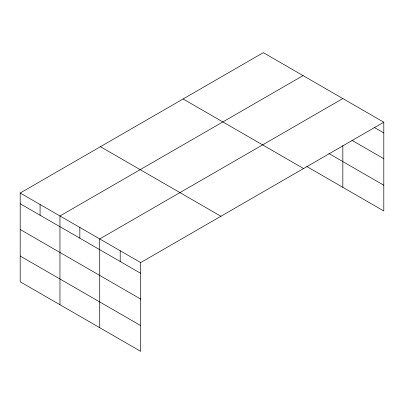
<?xml version="1.0" encoding="UTF-8"?>
<svg xmlns="http://www.w3.org/2000/svg" width="404" height="404" viewBox="0 0 404 404"><rect width="100%" height="100%" fill="white"/><g stroke="black" fill="none" stroke-linecap="round" stroke-linejoin="round"><path stroke-width="0.61" d="M20.2 193.021L140.683 262.58L140.683 351.344L20.2 281.785L20.2 193.021L263.317 52.656L383.8 122.215L383.8 210.979L306.838 166.544M303.076 75.614L59.959 215.973L59.959 304.737M342.834 98.566L99.717 238.931L99.717 327.695M140.683 262.58L383.8 122.215M374.099 127.356L383.8 132.961M352 140.345L383.8 158.706M328.866 153.52L383.8 185.234M183.088 98.975L303.571 168.539M100.429 146.703L220.912 216.261M20.2 203.762L140.683 273.321M20.2 229.507L140.683 299.071M20.2 256.035L140.683 325.594M342.834 145.541L342.834 187.33M120.2 250.753L120.2 261.499M79.84 227.452L79.84 238.193M40.082 204.5L40.082 215.241"/></g></svg>
